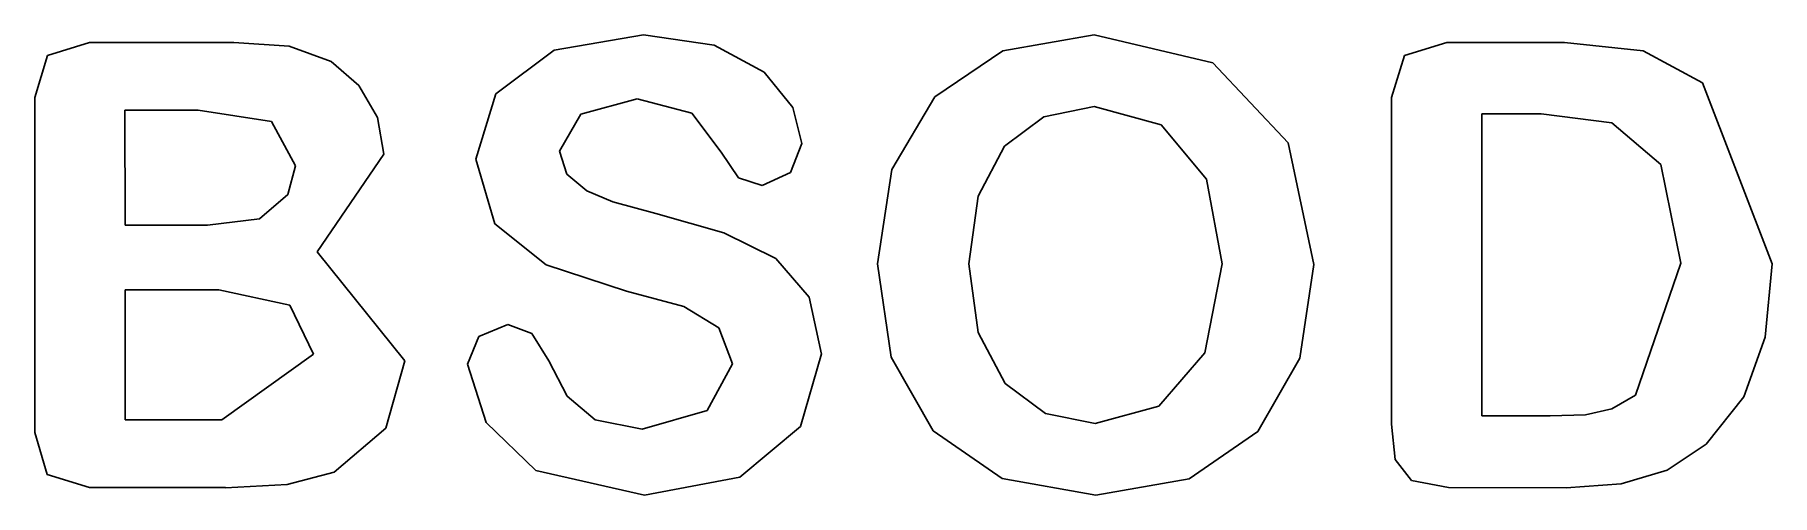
# Model space of a CAD drawing. Extents: x 16.59 to 19.93, y 42.75 to 43.63.
import ezdxf

# ---------------------------------------------------------------- set-up
doc = ezdxf.new("R2010")
doc.units = 0

msp = doc.modelspace()

# ---------------------------------------------------------------- linework, layer by layer
at = {"layer": 'Layer 1'}
for p, q in [((17.589835, 43.60317), (17.761346, 43.632921)), ((17.761346, 43.632921), (17.897271, 43.613081)), ((18.45149, 43.601982), (18.6265, 43.632899)), ((18.6265, 43.6329), (18.854597, 43.578648)), ((18.6265, 43.632899), (18.6265, 43.6329)), ((16.617403, 43.593188), (16.697907, 43.618277)), ((16.697907, 43.618277), (16.975, 43.6183)), ((16.975, 43.6183), (17.081173, 43.610708)), ((17.081173, 43.610708), (17.161678, 43.581538)), ((17.478412, 43.519166), (17.589835, 43.60317)), ((17.897271, 43.613081), (17.992943, 43.561164)), ((18.320815, 43.513892), (18.45149, 43.601982)), ((19.222684, 43.593188), (19.303772, 43.618277)), ((19.303772, 43.618277), (19.3038, 43.6183)), ((19.3038, 43.6183), (19.5296, 43.6183)), ((19.5296, 43.6183), (19.680693, 43.601959)), ((19.680693, 43.601959), (19.795033, 43.540706)), ((16.5929, 43.5121), (16.617403, 43.593188)), ((17.161678, 43.581538), (17.215348, 43.535454)), ((18.854597, 43.578648), (18.999272, 43.425221)), ((19.1976, 43.5121), (19.222684, 43.593188)), ((17.215348, 43.535454), (17.250933, 43.474197)), ((17.992943, 43.561164), (18.048363, 43.493492)), ((19.795033, 43.540706), (19.928624, 43.193017)), ((16.592894, 42.869278), (16.5929, 43.5121)), ((17.439909, 43.393741), (17.478412, 43.519166)), ((17.749678, 43.509822), (17.641171, 43.48007)), ((17.854684, 43.482418), (17.749678, 43.509822)), ((18.23856, 43.373884), (18.320815, 43.513892)), ((19.197625, 42.885023), (19.1976, 43.5121)), ((16.766106, 43.488227), (16.7662, 43.2671)), ((16.906717, 43.488198), (16.766106, 43.488227)), ((17.047309, 43.466608), (16.906717, 43.488198)), ((17.093395, 43.380855), (17.047309, 43.466608)), ((17.250933, 43.474197), (17.263185, 43.403611)), ((17.641171, 43.48007), (17.600335, 43.409484)), ((17.910687, 43.407164), (17.854684, 43.482418)), ((18.048363, 43.493492), (18.065863, 43.424071)), ((18.530244, 43.475386), (18.454406, 43.418798)), ((18.6265, 43.495226), (18.530244, 43.475386)), ((18.755425, 43.459641), (18.6265, 43.495226)), ((19.370887, 43.481208), (19.3709, 42.9008)), ((19.485282, 43.481155), (19.370887, 43.481208)), ((19.620624, 43.463658), (19.485282, 43.481155)), ((18.842347, 43.3558), (18.755425, 43.459641)), ((19.714546, 43.383735), (19.620624, 43.463658)), ((17.263185, 43.403611), (17.134844, 43.215767)), ((17.600335, 43.409484), (17.614336, 43.365146)), ((17.943939, 43.358161), (17.910687, 43.407164)), ((18.065863, 43.424071), (18.043695, 43.368067)), ((18.454406, 43.418798), (18.404237, 43.323127)), ((18.999272, 43.425221), (19.048275, 43.191874)), ((17.078809, 43.326017), (17.093395, 43.380855)), ((17.476078, 43.269484), (17.439909, 43.393741)), ((17.614336, 43.365146), (17.652838, 43.333063)), ((18.043695, 43.368067), (17.989442, 43.34357)), ((18.210558, 43.193039), (18.23856, 43.373884)), ((19.753048, 43.194141), (19.714546, 43.383735)), ((17.652838, 43.333063), (17.702424, 43.312066)), ((17.989442, 43.34357), (17.943939, 43.358161)), ((18.872682, 43.19304), (18.842347, 43.3558)), ((17.024556, 43.279348), (17.078809, 43.326017)), ((17.702424, 43.312066), (17.785263, 43.289884)), ((18.404237, 43.323127), (18.386152, 43.193034)), ((16.7662, 43.2671), (16.9248, 43.2671)), ((16.9248, 43.2671), (17.024556, 43.279348)), ((17.574667, 43.19073), (17.476078, 43.269484)), ((17.785263, 43.289884), (17.915938, 43.252548)), ((17.915938, 43.252548), (18.015694, 43.202962)), ((17.134844, 43.215767), (17.303437, 43.00692)), ((18.015694, 43.202962), (18.079864, 43.128876)), ((17.72926, 43.14056), (17.574667, 43.19073)), ((18.237392, 43.013947), (18.210558, 43.193039)), ((18.386152, 43.193034), (18.404237, 43.061194)), ((18.83943, 43.022115), (18.872682, 43.19304)), ((18.872682, 43.19304), (18.872682, 43.19304)), ((19.048275, 43.191874), (19.021439, 43.011613)), ((19.666126, 42.94096), (19.753048, 43.194141)), ((19.928624, 43.193017), (19.915207, 43.052425)), ((16.946367, 43.142875), (16.7662, 43.1429)), ((16.7662, 43.1429), (16.7662, 42.8932)), ((16.946466, 43.142882), (16.946367, 43.142875)), ((17.082391, 43.113712), (16.946466, 43.142882)), ((17.838933, 43.110808), (17.72926, 43.14056)), ((17.127894, 43.019791), (17.082391, 43.113712)), ((17.906021, 43.06997), (17.838933, 43.110808)), ((18.079864, 43.128876), (18.103198, 43.019786)), ((17.44516, 43.053635), (17.501164, 43.076383)), ((17.501164, 43.076383), (17.54725, 43.058885)), ((17.932273, 43.001134), (17.906021, 43.06997)), ((17.423576, 42.999965), (17.44516, 43.053635)), ((17.54725, 43.058885), (17.579918, 43.006964)), ((18.404237, 43.061194), (18.456156, 42.963187)), ((19.915207, 43.052425), (19.873788, 42.937501)), ((16.9523, 42.8932), (17.127894, 43.019791)), ((17.303437, 43.00692), (17.266684, 42.877414)), ((17.459745, 42.887957), (17.423576, 42.999965)), ((17.579918, 43.006964), (17.61492, 42.938712)), ((17.883854, 42.911297), (17.932273, 43.001134)), ((18.1032, 43.0198), (18.062948, 42.880374)), ((18.103198, 43.019786), (18.1032, 43.0198)), ((18.317897, 42.872187), (18.237392, 43.013947)), ((18.750758, 42.91944), (18.83943, 43.022115)), ((19.021439, 43.011613), (18.940934, 42.871021)), ((17.61492, 42.938712), (17.66859, 42.893209)), ((18.456156, 42.963187), (18.533161, 42.905436)), ((19.620624, 42.914714), (19.666126, 42.94096)), ((19.873788, 42.937501), (19.802034, 42.846495)), ((17.759013, 42.875711), (17.883854, 42.911297)), ((18.533161, 42.905436), (18.628834, 42.886189)), ((18.628834, 42.886189), (18.750758, 42.91944)), ((19.3709, 42.9008), (19.5022, 42.9008)), ((19.5022, 42.9008), (19.569871, 42.903058)), ((19.569871, 42.903058), (19.620624, 42.914714)), ((16.616812, 42.78819), (16.592894, 42.869278)), ((16.7662, 42.8932), (16.9523, 42.8932)), ((17.266684, 42.877414), (17.167512, 42.792824)), ((17.554834, 42.796371), (17.459745, 42.887957)), ((17.66859, 42.893209), (17.759013, 42.875711)), ((18.062948, 42.880374), (17.946274, 42.783535)), ((18.450322, 42.7806), (18.317897, 42.872187)), ((18.940934, 42.871021), (18.809093, 42.780016)), ((19.204627, 42.817352), (19.197625, 42.885023)), ((19.802034, 42.846495), (19.726779, 42.796909)), ((19.236129, 42.777098), (19.204627, 42.817352)), ((16.6979, 42.7631), (16.616812, 42.78819)), ((17.077673, 42.769484), (16.959249, 42.763077)), ((17.167512, 42.792824), (17.077673, 42.769484)), ((17.76368, 42.748534), (17.554834, 42.796371)), ((17.946274, 42.783535), (17.76368, 42.748534)), ((18.629999, 42.748515), (18.450322, 42.7806)), ((18.809093, 42.780016), (18.629999, 42.748515)), ((19.3073, 42.7631), (19.236129, 42.777098)), ((19.638691, 42.770662), (19.533101, 42.763071)), ((19.726779, 42.796909), (19.638691, 42.770662)), ((16.9592, 42.7631), (16.6979, 42.7631)), ((16.959249, 42.763077), (16.9592, 42.7631)), ((19.533101, 42.763071), (19.3073, 42.7631))]:
    msp.add_line(p, q, dxfattribs=at)

doc.saveas('drawing.dxf')
